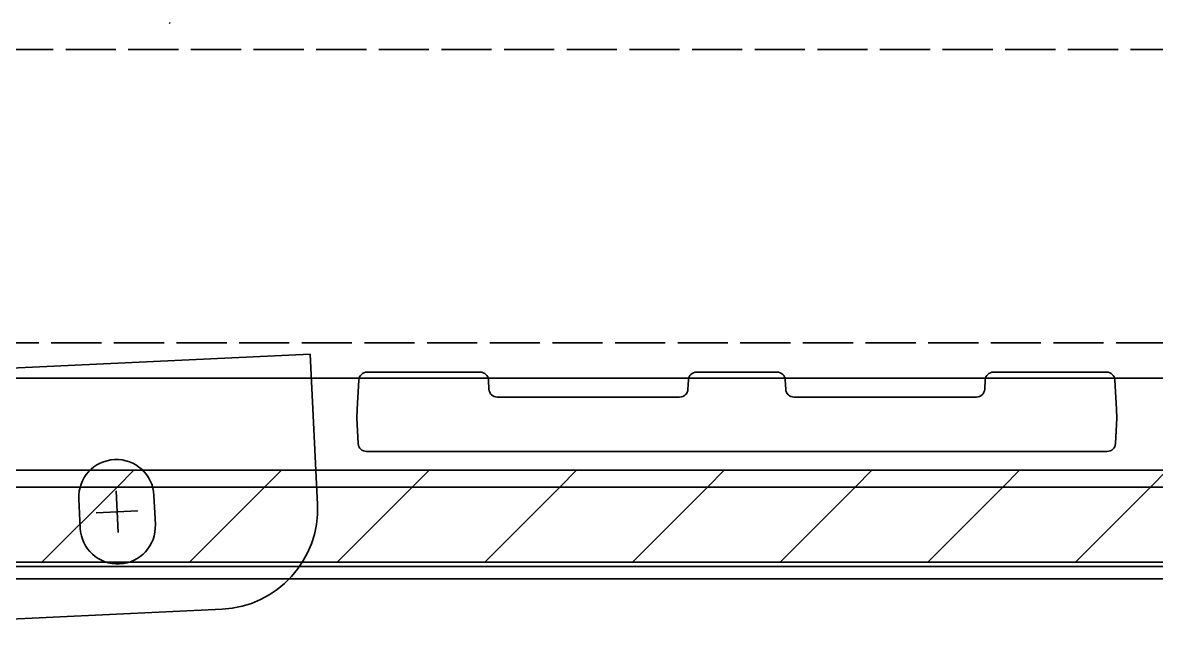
# Model space of a CAD drawing. Header units: millimetres. Extents: x 120 to 10915, y 515 to 8014.
# Drawn here: x 3704 to 3975.5, y 1725.5 to 1871.1 of the extents above; entities that cross this region are included whole.
import ezdxf

# ---------------------------------------------------------------- set-up
doc = ezdxf.new("R2010")
doc.units = ezdxf.units.MM
doc.linetypes.add('DASHED', pattern=[15, 12, -3])
doc.layers.get('0').update_dxf_attribs({"lineweight": 13})
doc.layers.add('205_Chassis_top_view', color=7, linetype='Continuous', lineweight=13)
doc.layers.add('215_BWA_brackets_top_view', color=7, linetype='Continuous', lineweight=13)

# ---------------------------------------------------------------- blocks, each defined once
blk = doc.blocks.new('3068684_1')
at = {"layer": '205_Chassis_top_view', "color": 3, "lineweight": 35}
blk.add_line((4055, -384), (2962.845784, -384), dxfattribs=at)
blk = doc.blocks.new('3254123_1')
at = {"layer": '205_Chassis_top_view', "color": 4, "linetype": 'DASHED', "lineweight": 35}
for p, q in [((4056.279663, -305.371765), (2964.125447, -305.371765)), ((4052.834147, -375.5), (2960.679931, -375.5))]:
    blk.add_line(p, q, dxfattribs=at)
blk = doc.blocks.new('2901024_3')
at = {"layer": '215_BWA_brackets_top_view', "color": 3, "lineweight": 35}
for p, q in [((3627.025722, -385.087458), (3772.862441, -378.184463)), ((3772.862441, -378.184463), (3774.56455, -414.144202)), ((3627.025722, -385.087458), (3628.727831, -421.047197)), ((3735.419043, -411.992626), (3735.750008, -418.984798)), ((3667.826057, -422.199891), (3667.495091, -415.20772)), ((3685.805926, -421.348837), (3685.474961, -414.356666)), ((3717.439173, -412.84368), (3717.770139, -419.835852)), ((3653.835729, -443.885617), (3751.72613, -439.2521))]:
    blk.add_line(p, q, dxfattribs=at)
at = {"layer": '215_BWA_brackets_top_view', "color": 2, "lineweight": 35}
for p, q in [((3726.358187, -410.919831), (3726.830995, -420.908647)), ((3676.414105, -413.28387), (3676.886913, -423.272687)), ((3671.656101, -418.514682), (3681.644917, -418.041874)), ((3721.600183, -416.150643), (3731.588999, -415.677835))]:
    blk.add_line(p, q, dxfattribs=at)
at = {"layer": '215_BWA_brackets_top_view', "color": 3, "lineweight": 35}
for centre, radius, start, end in [((3726.429108, -412.418153), 9, 2.71, 182.71), ((3676.485026, -414.782193), 9, 2.71, 182.71), ((3750.591391, -415.278941), 24, 272.71, 2.71), ((3726.760074, -419.410325), 9, 182.71, 2.71), ((3652.70099, -419.912458), 24, 182.71, 272.71), ((3676.815992, -421.774364), 9, 182.71, 2.71)]:
    blk.add_arc(centre, radius, start, end, dxfattribs=at)
at = {"layer": '215_BWA_brackets_top_view', "color": 1, "lineweight": 5}
for p in [(3726.594482, -415.914246), (3726.594482, -415.914246), (3676.650391, -418.27829), (3676.650391, -418.27829)]:
    blk.add_point(p, dxfattribs=at)
blk = doc.blocks.new('3069619_1')
at = {"layer": '205_Chassis_top_view', "color": 3, "lineweight": 35}
blk.add_line((3030.2, -432), (4270.2, -432), dxfattribs=at)
blk = doc.blocks.new('3069642_1')
at = {"layer": '205_Chassis_top_view', "color": 3, "lineweight": 35}
for p, q in [((2942, -429), (4358, -429)), ((2942, -432), (4358, -432))]:
    blk.add_line(p, q, dxfattribs=at)
blk = doc.blocks.new('BLOCK81')
at = {"layer": '205_Chassis_top_view', "color": 2, "lineweight": 18}
for p, q in [((3726.574707, -410), (3730.574707, -406)), ((3761.929932, -410), (3765.929932, -406)), ((3797.2854, -410), (3801.2854, -406)), ((3832.640625, -410), (3836.640625, -406)), ((3867.996094, -410), (3871.996094, -406)), ((3903.351318, -410), (3907.351318, -406)), ((3938.706787, -410), (3942.706787, -406)), ((3974.062012, -410), (3978.062012, -406))]:
    blk.add_line(p, q, dxfattribs=at)
blk = doc.blocks.new('BLOCK82')
at = {"layer": '205_Chassis_top_view', "color": 2, "lineweight": 18}
for p, q in [((3708.574707, -428), (3726.574707, -410)), ((3743.929932, -428), (3761.929932, -410)), ((3779.2854, -428), (3797.2854, -410)), ((3814.640625, -428), (3832.640625, -410)), ((3849.996094, -428), (3867.996094, -410)), ((3885.351318, -428), (3903.351318, -410)), ((3920.706787, -428), (3938.706787, -410)), ((3956.062012, -428), (3974.062012, -410))]:
    blk.add_line(p, q, dxfattribs=at)
blk = doc.blocks.new('3237001_1')
at = {"layer": '205_Chassis_top_view', "color": 3, "lineweight": 35}
for p, q in [((2940, -406), (4350, -406)), ((2940, -410), (4350, -410)), ((2940, -428), (4350, -428)), ((3714.123548, -428), (3729.107366, -428)), ((3729.107366, -428), (3737.80028, -428)), ((3737.80028, -428), (3743.748076, -428)), ((3743.748076, -428), (3747.293804, -428)), ((3747.293804, -428), (3748.437606, -428)), ((3918.17809, -428), (3919.436287, -428)), ((3919.436287, -428), (3923.210875, -428)), ((3923.210875, -428), (3929.044281, -428)), ((3929.044281, -428), (3936.593388, -428)), ((3936.593388, -428), (3944.028099, -428)), ((3944.028099, -428), (3949.861505, -428)), ((3949.861505, -428), (3953.636024, -428)), ((3953.636024, -428), (3955.008612, -428))]:
    blk.add_line(p, q, dxfattribs=at)
at = {"layer": '205_Chassis_top_view', "lineweight": 0}
for name in ['BLOCK81', 'BLOCK82']:
    blk.add_blockref(name, (0, 0), dxfattribs=at)
blk = doc.blocks.new('3135191_1')
at = {"layer": '205_Chassis_top_view', "color": 3, "lineweight": 35}
for p, q in [((3813.53, -382.5), (3786.47, -382.5)), ((3865.7, -382.5), (3865.4, -382.5)), ((3865.72, -382.5), (3884.28, -382.5)), ((3884.6, -382.5), (3884.3, -382.5)), ((3963.53, -382.5), (3936.47, -382.5)), ((3784.48, -384.4), (3784.11, -391.34)), ((3784.48, -384.4), (3784.11, -391.34)), ((3815.52, -384.4), (3815.64, -386.6)), ((3863.4, -384.4), (3863.28, -386.6)), ((3886.6, -384.4), (3886.72, -386.6)), ((3934.48, -384.4), (3934.36, -386.6)), ((3934.48, -384.4), (3934.36, -386.6)), ((3965.52, -384.4), (3965.89, -391.34)), ((3861.29, -388.5), (3817.64, -388.5)), ((3932.36, -388.5), (3888.71, -388.5)), ((3784.11, -391.34), (3784, -393.5)), ((3784.32, -399.6), (3784, -393.5)), ((3784.11, -391.32), (3784.11, -391.34)), ((3965.68, -399.6), (3966, -393.5)), ((3965.89, -391.34), (3966, -393.5)), ((3800, -401.5), (3786.32, -401.5)), ((3804.91, -401.5), (3800, -401.5)), ((3814.24, -401.5), (3804.91, -401.5)), ((3821.75, -401.5), (3814.24, -401.5)), ((3849.06, -401.5), (3821.75, -401.5)), ((3853.87, -401.5), (3849.06, -401.5)), ((3863.18, -401.5), (3853.87, -401.5)), ((3886.82, -401.5), (3863.18, -401.5)), ((3896.13, -401.5), (3886.82, -401.5)), ((3900.94, -401.5), (3896.13, -401.5)), ((3928.25, -401.5), (3900.94, -401.5)), ((3935.76, -401.5), (3928.25, -401.5)), ((3945.09, -401.5), (3935.76, -401.5)), ((3950, -401.5), (3945.09, -401.5)), ((3963.68, -401.5), (3950, -401.5))]:
    blk.add_line(p, q, dxfattribs=at)
for centre, start, end in [((3786.47, -384.5), 90, 177), ((3786.47, -384.5), 90, 177), ((3813.53, -384.5), 3, 90), ((3865.4, -384.5), 90, 177), ((3884.6, -384.5), 3, 90), ((3936.47, -384.5), 90, 177), ((3936.47, -384.5), 90, 177), ((3963.53, -384.5), 3, 90), ((3817.64, -386.5), 183, 270), ((3861.29, -386.5), 270, 357), ((3888.71, -386.5), 183, 270), ((3932.36, -386.5), 270, 357), ((3786.32, -399.5), 183, 270), ((3963.68, -399.5), 270, 357)]:
    blk.add_arc(centre, 2, start, end, dxfattribs=at)
blk.add_ellipse((3739.24, -310.81), major_axis=(0, 11.86), ratio=0.071496, start_param=6.257007, end_param=6.447703, dxfattribs=at)

msp = doc.modelspace()

# ---------------------------------------------------------------- block references
at = {"color": 7, "lineweight": 35}
for name in ['3068684_1', '3254123_1', '3135191_1', '3069642_1', '2901024_3', '3237001_1', '3069619_1']:
    msp.add_blockref(name, (0, 2170), dxfattribs=at)

doc.saveas('drawing.dxf')
